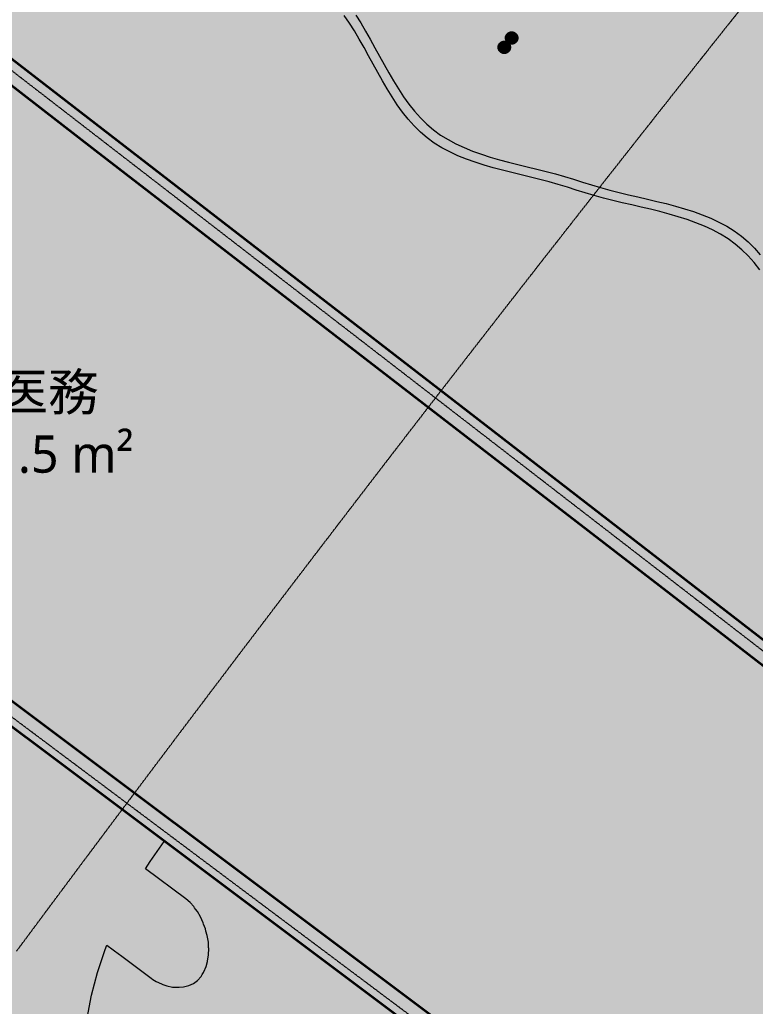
# Model space of a CAD drawing. Header units: millimetres. Extents: x -100577 to 287200, y -212120 to 238461.
# Drawn here: x 51647 to 55828, y 20379 to 25988 of the extents above; entities that cross this region are included whole.
import ezdxf

# ---------------------------------------------------------------- set-up
doc = ezdxf.new("R2010")
doc.units = ezdxf.units.MM
doc.linetypes.add('DASHDOT', pattern=[3.556, 2.54, -0.508, 0, -0.508])
for name, color, linetype, lineweight in [('01_切断（構造・壁）', 7, 'Continuous', 35), ('02_切断（家具）', 8, 'Continuous', 18), ('06_部屋の色', 8, 'Continuous', 0), ('11_見えがかり（家具）', 8, 'Continuous', 9), ('40_通り芯', 1, 'DASHDOT', 9), ('60_部屋名・面積', 7, 'Continuous', 13), ('70_断面の位置', 6, 'DASHDOT', 9)]:
    doc.layers.add(name, color=color, linetype=linetype, lineweight=lineweight)
doc.styles.add('JP', font='NotoSansCJKjp-Regular.otf')

msp = doc.modelspace()

# ---------------------------------------------------------------- hatches: boundary and pattern name
at = {"layer": '02_切断（家具）'}
for points in [[(54472.3, 25865), (54471.4, 25863.8), (54470.6, 25862.6), (54469.5, 25861.4), (54468.6, 25860.3), (54467.4, 25859.2), (54466.4, 25858.1), (54465.1, 25857.2), (54464, 25856.2), (54462.7, 25855.3), (54461.4, 25854.5), (54460.1, 25853.7), (54458.8, 25853), (54457.3, 25852.4), (54456, 25851.8), (54454.5, 25851.3), (54453.1, 25850.8), (54451.6, 25850.4), (54450.1, 25850.1), (54448.6, 25849.8), (54447.1, 25849.6), (54445.6, 25849.5), (54444.1, 25849.4), (54442.5, 25849.4), (54441, 25849.4), (54439.5, 25849.6), (54438, 25849.7), (54436.4, 25850), (54435, 25850.3), (54433.5, 25850.7), (54432.1, 25851.2), (54430.6, 25851.7), (54429.2, 25852.3), (54427.8, 25852.9), (54426.5, 25853.6), (54425.1, 25854.4), (54423.8, 25855.2), (54422.6, 25856.1), (54421.4, 25857), (54420.2, 25858), (54419.1, 25859), (54418, 25860.1), (54416.9, 25861.2), (54416, 25862.4), (54415, 25863.5), (54414.1, 25864.8), (54413.3, 25866.1), (54412.6, 25867.4), (54411.8, 25868.7), (54411.2, 25870.2), (54410.6, 25871.5), (54410.1, 25873), (54409.6, 25874.4), (54409.2, 25875.9), (54408.9, 25877.4), (54408.6, 25878.9), (54408.4, 25880.4), (54408.3, 25882), (54408.2, 25883.4), (54408.2, 25885), (54408.2, 25886.5), (54408.4, 25888), (54408.5, 25889.5), (54408.8, 25891.1), (54409.1, 25892.5), (54409.6, 25894), (54410, 25895.5), (54410.5, 25896.9), (54411.1, 25898.3), (54411.8, 25899.7), (54412.4, 25901.1), (54413.2, 25902.4), (54414, 25903.7), (54414.9, 25904.9), (54415.8, 25906.1), (54416.8, 25907.3), (54417.8, 25908.4), (54418.9, 25909.5), (54420, 25910.6), (54421.2, 25911.6), (54422.3, 25912.5), (54423.6, 25913.4), (54424.9, 25914.2), (54426.2, 25915), (54427.5, 25915.7), (54429, 25916.3), (54430.3, 25916.9), (54431.8, 25917.4), (54433.2, 25917.9), (54434.7, 25918.3), (54436.2, 25918.6), (54437.7, 25918.9), (54439.2, 25919.1), (54440.8, 25919.2), (54442.2, 25919.3), (54443.8, 25919.3), (54445.3, 25919.3), (54446.9, 25919.1), (54448.3, 25919), (54449.9, 25918.7), (54451.3, 25918.4), (54452.8, 25917.9), (54454.3, 25917.5), (54455.7, 25917), (54457.1, 25916.4), (54458.5, 25915.8), (54459.9, 25915.1), (54461.2, 25914.3), (54462.5, 25913.5), (54463.7, 25912.6), (54465, 25911.7), (54466.1, 25910.7), (54467.3, 25909.7), (54468.3, 25908.6), (54469.4, 25907.5), (54470.4, 25906.3), (54471.3, 25905.2), (54472.2, 25903.9), (54473, 25902.6), (54473.8, 25901.3), (54474.5, 25900), (54475.1, 25898.5), (54475.7, 25897.2), (54476.2, 25895.7), (54476.7, 25894.3), (54477.1, 25892.8), (54477.5, 25891.3), (54477.7, 25889.8), (54477.9, 25888.3), (54478, 25886.7), (54478.1, 25885.3), (54478.1, 25883.7), (54478.1, 25882.2), (54477.9, 25880.7), (54477.8, 25879.2), (54477.5, 25877.6), (54477.2, 25876.2), (54476.8, 25874.7), (54476.4, 25873.2), (54475.8, 25871.8), (54475.3, 25870.4), (54474.6, 25869), (54473.9, 25867.6), (54473.1, 25866.3)], [(54430.5, 25811.9), (54429.6, 25810.7), (54428.7, 25809.5), (54427.7, 25808.3), (54426.7, 25807.2), (54425.6, 25806.1), (54424.5, 25805), (54423.3, 25804.1), (54422.1, 25803.1), (54420.8, 25802.2), (54419.6, 25801.4), (54418.2, 25800.7), (54416.9, 25799.9), (54415.5, 25799.3), (54414.1, 25798.7), (54412.7, 25798.2), (54411.3, 25797.7), (54409.7, 25797.3), (54408.3, 25797), (54406.7, 25796.7), (54405.3, 25796.5), (54403.7, 25796.4), (54402.2, 25796.3), (54400.7, 25796.3), (54399.2, 25796.3), (54397.6, 25796.5), (54396.1, 25796.6), (54394.6, 25796.9), (54393.1, 25797.2), (54391.6, 25797.7), (54390.2, 25798.1), (54388.7, 25798.6), (54387.4, 25799.2), (54385.9, 25799.8), (54384.6, 25800.5), (54383.3, 25801.3), (54382, 25802.1), (54380.7, 25803), (54379.5, 25803.9), (54378.3, 25804.9), (54377.2, 25805.9), (54376.1, 25807), (54375.1, 25808.1), (54374.1, 25809.3), (54373.2, 25810.4), (54372.3, 25811.7), (54371.5, 25813), (54370.7, 25814.3), (54370, 25815.6), (54369.4, 25817.1), (54368.7, 25818.4), (54368.2, 25819.9), (54367.8, 25821.3), (54367.4, 25822.8), (54367, 25824.3), (54366.8, 25825.8), (54366.5, 25827.3), (54366.4, 25828.9), (54366.3, 25830.3), (54366.4, 25831.9), (54366.4, 25833.4), (54366.5, 25835), (54366.7, 25836.4), (54367, 25838), (54367.3, 25839.4), (54367.7, 25840.9), (54368.1, 25842.4), (54368.7, 25843.8), (54369.2, 25845.2), (54369.9, 25846.6), (54370.6, 25848), (54371.4, 25849.3), (54372.1, 25850.6), (54373.1, 25851.8), (54373.9, 25853), (54375, 25854.2), (54375.9, 25855.4), (54377.1, 25856.4), (54378.1, 25857.5), (54379.3, 25858.5), (54380.5, 25859.4), (54381.8, 25860.3), (54383, 25861.1), (54384.4, 25861.9), (54385.7, 25862.6), (54387.1, 25863.2), (54388.5, 25863.8), (54390, 25864.3), (54391.4, 25864.8), (54392.9, 25865.2), (54394.3, 25865.6), (54395.9, 25865.8), (54397.4, 25866), (54398.9, 25866.1), (54400.4, 25866.2), (54402, 25866.2), (54403.5, 25866.2), (54405, 25866), (54406.5, 25865.9), (54408, 25865.6), (54409.5, 25865.3), (54411, 25864.9), (54412.4, 25864.5), (54413.9, 25863.9), (54415.3, 25863.4), (54416.7, 25862.7), (54418, 25862), (54419.4, 25861.2), (54420.6, 25860.4), (54421.9, 25859.5), (54423.1, 25858.7), (54424.3, 25857.6), (54425.4, 25856.6), (54426.5, 25855.5), (54427.5, 25854.5), (54428.5, 25853.2), (54429.5, 25852.1), (54430.3, 25850.8), (54431.2, 25849.5), (54431.9, 25848.2), (54432.6, 25846.9), (54433.3, 25845.4), (54433.9, 25844.1), (54434.4, 25842.6), (54434.9, 25841.2), (54435.3, 25839.7), (54435.6, 25838.2), (54435.9, 25836.7), (54436.1, 25835.2), (54436.2, 25833.7), (54436.3, 25832.2), (54436.3, 25830.6), (54436.2, 25829.1), (54436.1, 25827.6), (54435.9, 25826.1), (54435.6, 25824.5), (54435.3, 25823.1), (54434.9, 25821.6), (54434.5, 25820.2), (54433.9, 25818.7), (54433.4, 25817.3), (54432.7, 25815.9), (54432.1, 25814.6), (54431.3, 25813.2)]]:
    msp.add_hatch(color=8, dxfattribs=at).paths.add_polyline_path(points)
at = {"layer": '06_部屋の色', "true_color": 0xe9dfcf}
for points in [[(50973.3, 27824.3), (50951.2, 27877), (50930.3, 27931.4), (50910.5, 27987.2), (50891.6, 28044.1), (50873.2, 28101.7), (50855.3, 28159.8), (50837.4, 28218.1), (50819.5, 28276.2), (50801.3, 28334), (50782.4, 28391), (50762.8, 28447), (50742.2, 28501.6), (50720.2, 28554.7), (50698.7, 28608.2), (50678.9, 28664.1), (50660.7, 28721.8), (50643.5, 28780.8), (50626.9, 28840.7), (50610.5, 28900.8), (50593.9, 28960.7), (50576.7, 29019.7), (50558.4, 29077.5), (50538.7, 29133.4), (50517.2, 29186.9), (50493.3, 29237.5), (50466.8, 29284.7), (50437.2, 29327.9), (50404, 29366.7), (50366.9, 29400.4), (50327.6, 29431.3), (50288.4, 29462.3), (50285.4, 29464.7), (50388.8, 29595.7), (50680.9, 29963.9), (50778.1, 30085.9), (50973.8, 30331.4), (51267.6, 30698.3), (51562.2, 31064.4), (51857.6, 31429.9), (52153.9, 31794.7), (52451.1, 32158.8), (52650.1, 32401.6), (52749, 32522.2), (53047.9, 32884.9), (53347.5, 33247), (53648, 33608.3), (53949.3, 33968.9), (54251.5, 34328.9), (54554.5, 34688.1), (62496.7, 27973.9), (62209.2, 27633.1), (61922.5, 27291.5), (61636.6, 26949.3), (61351.5, 26606.4), (61067.2, 26262.9), (60783.6, 25918.7), (60692.9, 25808.2), (60689.8, 25804.3), (60500.9, 25573.9), (60218.9, 25228.4), (59937.8, 24882.3), (59657.4, 24535.5), (59377.9, 24188.1), (59099.1, 23840), (58913.4, 23607), (58821.2, 23491.3), (58544.1, 23141.9), (58267.7, 22791.9), (58028.5, 22487.4), (57995.8, 22518.9), (57959.2, 22553.3), (57922.2, 22587.2), (57884.6, 22620.3), (57808.8, 22685.5), (57770.8, 22718.1), (57732.8, 22750.7), (57694.7, 22783.2), (57656.5, 22815.5), (57618.2, 22847.7), (57579.8, 22879.7), (57541.2, 22911.5), (57502.5, 22943.1), (57463.5, 22974.4), (57424.3, 23005.5), (57383.9, 23035), (57341.6, 23062.1), (57297.6, 23087), (57252.2, 23110.1), (57205.5, 23131.7), (57157.9, 23152), (57109.6, 23171.4), (57060.8, 23190.2), (57011.8, 23208.7), (56962.7, 23227.2), (56913.9, 23245.9), (56865.5, 23265.3), (56817.9, 23285.6), (56771.2, 23307.1), (56725.8, 23330.2), (56681.7, 23355.1), (56639.4, 23382.1), (56599, 23411.6), (56561.3, 23444.5), (56526.7, 23481.4), (56494.8, 23521.7), (56465.1, 23565), (56437.5, 23610.7), (56411.4, 23658.5), (56386.4, 23707.7), (56362.3, 23757.9), (56314.9, 23859.4), (56290.8, 23909.8), (56266, 23959.2), (56240.1, 24007.1), (56212.6, 24053.1), (56184.8, 24098.7), (56157.9, 24145.4), (56131.7, 24193), (56105.9, 24241.1), (56080.3, 24289.5), (56054.7, 24337.9), (56028.9, 24386), (56002.6, 24433.5), (55975.7, 24480.1), (55947.8, 24525.6), (55918.8, 24569.7), (55888.4, 24612), (55856.5, 24652.2), (55822.7, 24690.2), (55786.9, 24725.6), (55748.9, 24758.1), (55708.4, 24787.5), (55665.7, 24814.1), (55621, 24838.1), (55574.5, 24859.8), (55526.3, 24879.4), (55476.7, 24897.2), (55426, 24913.5), (55374.2, 24928.5), (55321.6, 24942.5), (55268.4, 24955.7), (55214.8, 24968.4), (55161.1, 24980.9), (55107.3, 24993.3), (55053.8, 25006.1), (55000.7, 25019.4), (54948.2, 25033.5), (54896.6, 25048.7), (54846, 25065.2), (54795.4, 25081.8), (54743.9, 25097.1), (54691.6, 25111.4), (54638.7, 25125.1), (54585.5, 25138.3), (54532.2, 25151.3), (54478.9, 25164.4), (54426, 25178), (54373.6, 25192.2), (54321.9, 25207.3), (54271.2, 25223.6), (54221.6, 25241.4), (54173.4, 25260.9), (54126.7, 25282.5), (54081.9, 25306.4), (54039.1, 25332.8), (53998.5, 25362.1), (53960.4, 25394.5), (53924.6, 25429.9), (53890.9, 25467.9), (53859, 25508.3), (53828.7, 25550.7), (53799.8, 25594.8), (53771.9, 25640.3), (53744.9, 25686.8), (53718.4, 25734), (53692.2, 25781.7), (53666.2, 25829.5), (53639.9, 25877.1), (53613.3, 25924.1), (53585.9, 25970.2), (53557.6, 26015.1), (53528.1, 26058.6), (53497.2, 26100.2), (53464.6, 26139.6), (53430.1, 26176.6), (53394.4, 26212.2), (53358.7, 26247.6), (53322.9, 26283), (53287.1, 26318.3), (53251, 26353.4), (53214.9, 26388.3), (53178.6, 26423.1), (53142.1, 26457.6), (53105.5, 26491.9), (53068.6, 26525.9), (53031.5, 26559.6), (52994.2, 26593.1), (52956.6, 26626.2), (52918.8, 26658.9), (52880.6, 26691.3), (52842.2, 26723.3), (52803.4, 26754.8), (52764.2, 26785.9), (52723, 26814.4), (52678.3, 26838.4), (52630.5, 26858.5), (52580.2, 26875.3), (52527.7, 26889.4), (52473.6, 26901.4), (52418.2, 26911.9), (52362.1, 26921.4), (52305.7, 26930.5), (52249.5, 26939.9), (52194, 26950), (52139.5, 26961.6), (52086.6, 26975.2), (52035.7, 26991.3), (51987.3, 27010.6), (51941.8, 27033.7), (51898.1, 27058.9), (51854.4, 27084.3), (51810.9, 27109.8), (51767.5, 27135.5), (51724.3, 27161.4), (51681.2, 27187.5), (51638.4, 27213.9), (51595.7, 27240.5), (51553.3, 27267.5), (51511.1, 27294.7), (51469.2, 27322.3), (51427.6, 27350.2), (51386.3, 27378.6), (51345.2, 27407.3), (51304.6, 27436.4), (51264.2, 27466), (51224.3, 27496.1), (51184.7, 27526.6), (51146.9, 27559.4), (51111.9, 27595.9), (51079.8, 27635.9), (51050, 27679), (51022.5, 27725), (50997, 27773.5)], [(48444.4, 30026.3), (49371.1, 31207.6), (60059.6, 22695.2), (59194.6, 21592.6), (59222.1, 21571), (59193.3, 21534.2), (59114.6, 21595.9), (59075.3, 21626.8), (59035.9, 21657.6), (58996.6, 21688.5), (58957.2, 21719.3), (58917.9, 21750.2), (58878.5, 21781.1), (58839.2, 21811.9), (58760.5, 21873.6), (58721.2, 21904.5), (58681.8, 21935.3), (58642.5, 21966.2), (58603.1, 21997), (58563.8, 22027.9), (58524.4, 22058.7), (58485.1, 22089.6), (58445.7, 22120.4), (58406.4, 22151.3), (58367.1, 22182.1), (58327.7, 22213), (58288.8, 22244.4), (58250.8, 22276.9), (58213.4, 22310.3), (58176.6, 22344.4), (58140.2, 22379), (58104.1, 22413.9), (58068.1, 22449), (58032, 22484.1), (57995.8, 22518.9), (57959.2, 22553.3), (57922.2, 22587.2), (57884.6, 22620.3), (57808.8, 22685.5), (57770.8, 22718.1), (57732.8, 22750.7), (57694.7, 22783.2), (57656.5, 22815.5), (57618.2, 22847.7), (57579.8, 22879.7), (57541.2, 22911.5), (57502.5, 22943.1), (57463.5, 22974.4), (57424.3, 23005.5), (57383.9, 23035), (57341.6, 23062.1), (57297.6, 23087), (57252.2, 23110.1), (57205.5, 23131.7), (57157.9, 23152), (57109.6, 23171.4), (57060.8, 23190.2), (57011.8, 23208.7), (56962.7, 23227.2), (56913.9, 23245.9), (56865.5, 23265.3), (56817.9, 23285.6), (56771.2, 23307.1), (56725.8, 23330.2), (56681.7, 23355.1), (56639.4, 23382.1), (56599, 23411.6), (56561.3, 23444.5), (56526.7, 23481.4), (56494.8, 23521.7), (56465.1, 23565), (56437.5, 23610.7), (56411.4, 23658.5), (56386.4, 23707.7), (56362.3, 23757.9), (56314.9, 23859.4), (56290.8, 23909.8), (56266, 23959.2), (56240.1, 24007.1), (56212.6, 24053.1), (56184.8, 24098.7), (56157.9, 24145.4), (56131.7, 24193), (56105.9, 24241.1), (56080.3, 24289.5), (56054.7, 24337.9), (56028.9, 24386), (56002.6, 24433.5), (55975.7, 24480.1), (55947.8, 24525.6), (55918.8, 24569.7), (55888.4, 24612), (55856.5, 24652.2), (55822.7, 24690.2), (55786.9, 24725.6), (55748.9, 24758.1), (55708.4, 24787.5), (55665.7, 24814.1), (55621, 24838.1), (55574.5, 24859.8), (55526.3, 24879.4), (55476.7, 24897.2), (55426, 24913.5), (55374.2, 24928.5), (55321.6, 24942.5), (55268.4, 24955.7), (55214.8, 24968.4), (55161.1, 24980.9), (55107.3, 24993.3), (55053.8, 25006.1), (55000.7, 25019.4), (54948.2, 25033.5), (54896.6, 25048.7), (54846, 25065.2), (54795.4, 25081.8), (54743.9, 25097.1), (54691.6, 25111.4), (54638.7, 25125.1), (54585.5, 25138.3), (54532.2, 25151.3), (54478.9, 25164.4), (54426, 25178), (54373.6, 25192.2), (54321.9, 25207.3), (54271.2, 25223.6), (54221.6, 25241.4), (54173.4, 25260.9), (54126.7, 25282.5), (54081.9, 25306.4), (54039.1, 25332.8), (53998.5, 25362.1), (53960.4, 25394.5), (53924.6, 25429.9), (53890.9, 25467.9), (53859, 25508.3), (53828.7, 25550.7), (53799.8, 25594.8), (53771.9, 25640.3), (53744.9, 25686.8), (53718.4, 25734), (53692.2, 25781.7), (53666.2, 25829.5), (53639.9, 25877.1), (53613.3, 25924.1), (53585.9, 25970.2), (53557.6, 26015.1), (53528.1, 26058.6), (53497.2, 26100.2), (53464.6, 26139.6), (53430.1, 26176.6), (53394.4, 26212.2), (53358.7, 26247.6), (53322.9, 26283), (53287.1, 26318.3), (53251, 26353.4), (53214.9, 26388.3), (53178.6, 26423.1), (53142.1, 26457.6), (53105.5, 26491.9), (53068.6, 26525.9), (53031.5, 26559.6), (52994.2, 26593.1), (52956.6, 26626.2), (52918.8, 26658.9), (52880.6, 26691.3), (52842.2, 26723.3), (52803.4, 26754.8), (52764.2, 26785.9), (52723, 26814.4), (52678.3, 26838.4), (52630.5, 26858.5), (52580.2, 26875.3), (52527.7, 26889.4), (52473.6, 26901.4), (52418.2, 26911.9), (52362.1, 26921.4), (52305.7, 26930.5), (52249.5, 26939.9), (52194, 26950), (52139.5, 26961.6), (52086.6, 26975.2), (52035.7, 26991.3), (51987.3, 27010.6), (51941.8, 27033.7), (51898.1, 27058.9), (51854.4, 27084.3), (51810.9, 27109.8), (51767.5, 27135.5), (51724.3, 27161.4), (51681.2, 27187.5), (51638.4, 27213.9), (51595.7, 27240.5), (51553.3, 27267.5), (51511.1, 27294.7), (51469.2, 27322.3), (51427.6, 27350.2), (51386.3, 27378.6), (51345.2, 27407.3), (51304.6, 27436.4), (51264.2, 27466), (51224.3, 27496.1), (51184.7, 27526.6), (51146.9, 27559.4), (51111.9, 27595.9), (51079.8, 27635.9), (51050, 27679), (51022.5, 27725), (50997, 27773.5), (50973.3, 27824.3), (50951.2, 27877), (50930.3, 27931.4), (50910.5, 27987.2), (50891.6, 28044.1), (50873.2, 28101.7), (50855.3, 28159.8), (50837.4, 28218.1), (50819.5, 28276.2), (50801.3, 28334), (50782.4, 28391), (50762.8, 28447), (50742.2, 28501.6), (50720.2, 28554.7), (50698.7, 28608.2), (50678.9, 28664.1), (50660.7, 28721.8), (50643.5, 28780.8), (50626.9, 28840.7), (50610.5, 28900.8), (50593.9, 28960.7), (50576.7, 29019.7), (50558.4, 29077.5), (50538.7, 29133.4), (50517.2, 29186.9), (50493.3, 29237.5), (50466.8, 29284.7), (50437.2, 29327.9), (50404, 29366.7), (50366.9, 29400.4), (49935.3, 29741.3), (49856.9, 29803.3), (49817.6, 29834.3), (49775.2, 29861.2), (49727, 29880.8), (49674.1, 29894.3), (49617.4, 29903), (49557.8, 29908.1), (49496.4, 29910.8), (49434, 29912.4), (49371.8, 29914), (49310.6, 29917.1), (49247.1, 29917.1), (49178.4, 29910.5), (49106.4, 29899.7), (49032.9, 29887.1), (48960, 29875.1), (48889.3, 29866.1), (48822.9, 29862.5), (48762.7, 29866.6), (48710.4, 29881), (48663.1, 29901.7), (48616.4, 29923.2), (48570.8, 29946.1), (48526.6, 29970.7), (48484, 29997.5)], [(57480.7, 19374.8), (57508.6, 19353.6), (56659.9, 18238.6), (56659.9, 18238.6), (56631.9, 18259.6), (45698.9, 26455.5), (47517.6, 28845), (47631.5, 28756.9), (58329.6, 20489.9)], [(55827.7, 17111.3), (54995.4, 15984), (54967.1, 16004.6), (43915.3, 24039.7), (45698.9, 26455.5), (56631.9, 18259.6), (55799.5, 17132.1)]]:
    msp.add_hatch(color=8, dxfattribs=at).paths.add_polyline_path(points)
at = {"layer": '06_部屋の色', "true_color": 0xd8ccb8}
msp.add_hatch(color=8, dxfattribs=at).paths.add_polyline_path([(48484, 29997.5), (48526.6, 29970.7), (48570.8, 29946.1), (48616.4, 29923.2), (48663.1, 29901.7), (48710.4, 29881), (48762.7, 29866.6), (48822.9, 29862.5), (48889.3, 29866.1), (48960, 29875.1), (49032.9, 29887.1), (49106.4, 29899.7), (49178.4, 29910.5), (49247.1, 29917.1), (49310.6, 29917.1), (49371.8, 29914), (49434, 29912.4), (49496.4, 29910.8), (49557.8, 29908.1), (49617.4, 29903), (49674.1, 29894.3), (49727, 29880.8), (49775.2, 29861.2), (49817.6, 29834.3), (49856.9, 29803.3), (49896.1, 29772.3), (49935.3, 29741.3), (49974.6, 29710.3), (50013.8, 29679.3), (50053, 29648.3), (50092.2, 29617.3), (50131.5, 29586.3), (50170.7, 29555.3), (50209.9, 29524.3), (50249.2, 29493.3), (50327.6, 29431.3), (50366.9, 29400.4), (50404, 29366.7), (50437.2, 29327.9), (50466.8, 29284.7), (50493.3, 29237.5), (50517.2, 29186.9), (50538.7, 29133.4), (50558.4, 29077.5), (50576.7, 29019.7), (50593.9, 28960.7), (50610.5, 28900.8), (50626.9, 28840.7), (50643.5, 28780.8), (50660.7, 28721.8), (50678.9, 28664.1), (50698.7, 28608.2), (50720.2, 28554.7), (50742.2, 28501.6), (50762.8, 28447), (50782.4, 28391), (50801.3, 28334), (50819.5, 28276.2), (50837.4, 28218.1), (50855.3, 28159.8), (50873.2, 28101.7), (50891.6, 28044.1), (50910.5, 27987.2), (50930.3, 27931.4), (50951.2, 27877), (50973.3, 27824.3), (50997, 27773.5), (51022.5, 27725), (51050, 27679), (51079.8, 27635.9), (51111.9, 27595.9), (51146.9, 27559.4), (51184.7, 27526.6), (51224.3, 27496.1), (51264.2, 27466), (51304.6, 27436.4), (51345.2, 27407.3), (51386.3, 27378.6), (51427.6, 27350.2), (51469.2, 27322.3), (51511.1, 27294.7), (51553.3, 27267.5), (51595.7, 27240.5), (51638.4, 27213.9), (51681.2, 27187.5), (51724.3, 27161.4), (51767.5, 27135.5), (51810.9, 27109.8), (51854.4, 27084.3), (51898.1, 27058.9), (51941.8, 27033.7), (51987.3, 27010.6), (52035.7, 26991.3), (52086.6, 26975.2), (52139.5, 26961.6), (52194, 26950), (52249.5, 26939.9), (52305.7, 26930.5), (52362.1, 26921.4), (52418.2, 26911.9), (52473.6, 26901.4), (52527.7, 26889.4), (52580.2, 26875.3), (52630.5, 26858.5), (52678.3, 26838.4), (52723, 26814.4), (52764.2, 26785.9), (52803.4, 26754.8), (52842.2, 26723.3), (52880.6, 26691.3), (52918.8, 26658.9), (52956.6, 26626.2), (52994.2, 26593.1), (53031.5, 26559.6), (53068.6, 26525.9), (53105.5, 26491.9), (53142.1, 26457.6), (53178.6, 26423.1), (53214.9, 26388.3), (53251, 26353.4), (53287.1, 26318.3), (53322.9, 26283), (53358.7, 26247.6), (53394.4, 26212.2), (53430.1, 26176.6), (53464.6, 26139.6), (53497.2, 26100.2), (53528.1, 26058.6), (53557.6, 26015.1), (53585.9, 25970.2), (53613.3, 25924.1), (53639.9, 25877.1), (53666.2, 25829.5), (53692.2, 25781.7), (53718.4, 25734), (53744.9, 25686.8), (53771.9, 25640.3), (53799.8, 25594.8), (53828.7, 25550.7), (53859, 25508.3), (53890.9, 25467.9), (53924.6, 25429.9), (53960.4, 25394.5), (53998.5, 25362.1), (54039.1, 25332.8), (54081.9, 25306.4), (54126.7, 25282.5), (54173.4, 25260.9), (54221.6, 25241.4), (54271.2, 25223.6), (54321.9, 25207.3), (54373.6, 25192.2), (54426, 25178), (54478.9, 25164.4), (54532.2, 25151.3), (54585.5, 25138.3), (54638.7, 25125.1), (54691.6, 25111.4), (54743.9, 25097.1), (54795.4, 25081.8), (54846, 25065.2), (54896.6, 25048.7), (54948.2, 25033.5), (55000.7, 25019.4), (55053.8, 25006.1), (55107.3, 24993.3), (55161.1, 24980.9), (55214.8, 24968.4), (55268.4, 24955.7), (55321.6, 24942.5), (55374.2, 24928.5), (55426, 24913.5), (55476.7, 24897.2), (55526.3, 24879.4), (55574.5, 24859.8), (55621, 24838.1), (55665.7, 24814.1), (55708.4, 24787.5), (55748.9, 24758.1), (55786.9, 24725.6), (55822.7, 24690.2), (55856.5, 24652.2), (55888.4, 24612), (55918.8, 24569.7), (55947.8, 24525.6), (55975.7, 24480.1), (56002.6, 24433.5), (56028.9, 24386), (56054.7, 24337.9), (56105.9, 24241.1), (56131.7, 24193), (56157.9, 24145.4), (56184.8, 24098.7), (56212.6, 24053.1), (56240.1, 24007.1), (56266, 23959.2), (56290.8, 23909.8), (56314.9, 23859.4), (56338.6, 23808.7), (56362.3, 23757.9), (56386.4, 23707.7), (56411.4, 23658.5), (56437.5, 23610.7), (56465.1, 23565), (56494.8, 23521.7), (56526.7, 23481.4), (56561.3, 23444.5), (56599, 23411.6), (56639.4, 23382.1), (56681.7, 23355.1), (56725.8, 23330.2), (56771.2, 23307.1), (56817.9, 23285.6), (56865.5, 23265.3), (56913.9, 23245.9), (56962.7, 23227.2), (57011.8, 23208.7), (57060.8, 23190.2), (57109.6, 23171.4), (57157.9, 23152), (57205.5, 23131.7), (57252.2, 23110.1), (57297.6, 23087), (57341.6, 23062.1), (57383.9, 23035), (57424.3, 23005.5), (57463.5, 22974.4), (57502.5, 22943.1), (57541.2, 22911.5), (57579.8, 22879.7), (57618.2, 22847.7), (57656.5, 22815.5), (57694.7, 22783.2), (57732.8, 22750.7), (57770.8, 22718.1), (57808.8, 22685.5), (57846.7, 22652.9), (57884.6, 22620.3), (57922.2, 22587.2), (57959.2, 22553.3), (57995.8, 22518.9), (58032, 22484.1), (58068.1, 22449), (58104.1, 22413.9), (58140.2, 22379), (58176.6, 22344.4), (58213.4, 22310.3), (58250.8, 22276.9), (58288.8, 22244.4), (58327.7, 22213), (58367.1, 22182.1), (58406.4, 22151.3), (58445.7, 22120.4), (58485.1, 22089.6), (58524.4, 22058.7), (58563.8, 22027.9), (58603.1, 21997), (58642.5, 21966.2), (58681.8, 21935.3), (58721.2, 21904.5), (58760.5, 21873.6), (58839.2, 21811.9), (58878.5, 21781.1), (58917.9, 21750.2), (58957.2, 21719.3), (58996.6, 21688.5), (59035.9, 21657.6), (59075.3, 21626.8), (59114.6, 21595.9), (59193.3, 21534.2), (58357.3, 20468.5), (47516.8, 28845.6), (48443.6, 30026.9)])
at = {"layer": '06_部屋の色', "true_color": 0xd9d3ec}
msp.add_hatch(color=8, dxfattribs=at).paths.add_polyline_path([(55884.3, 19702.5), (55459.7, 19138.3), (49458.7, 23637), (49899.8, 24223.1), (50343, 24807.6), (50788.3, 25390.5), (51235.8, 25971.7), (57170.3, 21385.7), (56739.6, 20826.2), (56310.9, 20265.1)])
at = {"layer": '06_部屋の色', "true_color": 0xc5de9a}
msp.add_hatch(color=8, dxfattribs=at).paths.add_polyline_path([(44700.4, 22054.2), (44968, 22425.8), (45236.5, 22796.8), (45370.5, 22981.2), (45505.8, 23167.2), (45775.9, 23537), (46046.9, 23906.2), (46318.7, 24274.8), (46591.3, 24642.8), (46864.8, 25010.1), (47139, 25376.9), (52144.6, 21624.5), (55460.4, 19138.8), (55200.2, 18790.8), (54940.7, 18442.2), (54682, 18093), (54424.1, 17743.3), (54167, 17393), (53910.7, 17042.1), (53785.3, 16869.6), (53782.4, 16865.6), (53782.4, 16865.6), (53655.2, 16690.6), (53400.4, 16338.6), (53146.5, 15986), (52893.3, 15632.8), (52641, 15279), (52389.4, 14924.7), (52138.7, 14569.8), (52138.6, 14569.8), (46534.4, 18520.2), (43638.2, 20561.7), (43638.2, 20561.7), (43902.5, 20935.7), (44167.6, 21309.1), (44433.6, 21682)])

# ---------------------------------------------------------------- linework, layer by layer
at = {"layer": '01_切断（構造・壁）'}
for points in [[(51225.5, 26056.7), (54153.8, 23792.6), (57020.8, 21576.1), (57020.8, 21576.1), (57020.8, 21576.1), (56994.1, 21541.6), (56977.2, 21519.7), (56948.4, 21482.5)], [(56948.4, 21482.5), (55349.3, 22717.6), (54117.4, 23669.1), (54117.4, 23669.1), (52076.7, 25245.2), (51246.1, 25886.8)], [(51595.2, 22122.1), (53457.5, 20725.1), (55311.2, 19334.5), (55311.2, 19334.5), (55311.2, 19334.5), (55273.8, 19284.6), (55266.9, 19275.5), (55258.1, 19263.7), (55240.9, 19240.8), (55240.9, 19240.8), (55240.9, 19240.8), (53799.1, 20321.1), (52213.8, 21508.9), (49034.6, 23891)]]:
    msp.add_lwpolyline(points, dxfattribs=at)
at = {"layer": '02_切断（家具）'}
for points in [[(54472.3, 25865), (54471.4, 25863.8), (54470.6, 25862.6), (54469.5, 25861.4), (54468.6, 25860.3), (54467.4, 25859.2), (54466.4, 25858.1), (54465.1, 25857.2), (54464, 25856.2), (54462.7, 25855.3), (54461.4, 25854.5), (54460.1, 25853.7), (54458.8, 25853), (54457.3, 25852.4), (54456, 25851.8), (54454.5, 25851.3), (54453.1, 25850.8), (54451.6, 25850.4), (54450.1, 25850.1), (54448.6, 25849.8), (54447.1, 25849.6), (54445.6, 25849.5), (54444.1, 25849.4), (54442.5, 25849.4), (54441, 25849.4), (54439.5, 25849.6), (54438, 25849.7), (54436.4, 25850), (54435, 25850.3), (54433.5, 25850.7), (54432.1, 25851.2), (54430.6, 25851.7), (54429.2, 25852.3), (54427.8, 25852.9), (54426.5, 25853.6), (54425.1, 25854.4), (54423.8, 25855.2), (54422.6, 25856.1), (54421.4, 25857), (54420.2, 25858), (54419.1, 25859), (54418, 25860.1), (54416.9, 25861.2), (54416, 25862.4), (54415, 25863.5), (54414.1, 25864.8), (54413.3, 25866.1), (54412.6, 25867.4), (54411.8, 25868.7), (54411.2, 25870.2), (54410.6, 25871.5), (54410.1, 25873), (54409.6, 25874.4), (54409.2, 25875.9), (54408.9, 25877.4), (54408.6, 25878.9), (54408.4, 25880.4), (54408.3, 25882), (54408.2, 25883.4), (54408.2, 25885), (54408.2, 25886.5), (54408.4, 25888), (54408.5, 25889.5), (54408.8, 25891.1), (54409.1, 25892.5), (54409.6, 25894), (54410, 25895.5), (54410.5, 25896.9), (54411.1, 25898.3), (54411.8, 25899.7), (54412.4, 25901.1), (54413.2, 25902.4), (54414, 25903.7), (54414.9, 25904.9), (54415.8, 25906.1), (54416.8, 25907.3), (54417.8, 25908.4), (54418.9, 25909.5), (54420, 25910.6), (54421.2, 25911.6), (54422.3, 25912.5), (54423.6, 25913.4), (54424.9, 25914.2), (54426.2, 25915), (54427.5, 25915.7), (54429, 25916.3), (54430.3, 25916.9), (54431.8, 25917.4), (54433.2, 25917.9), (54434.7, 25918.3), (54436.2, 25918.6), (54437.7, 25918.9), (54439.2, 25919.1), (54440.8, 25919.2), (54442.2, 25919.3), (54443.8, 25919.3), (54445.3, 25919.3), (54446.9, 25919.1), (54448.3, 25919), (54449.9, 25918.7), (54451.3, 25918.4), (54452.8, 25917.9), (54454.3, 25917.5), (54455.7, 25917), (54457.1, 25916.4), (54458.5, 25915.8), (54459.9, 25915.1), (54461.2, 25914.3), (54462.5, 25913.5), (54463.7, 25912.6), (54465, 25911.7), (54466.1, 25910.7), (54467.3, 25909.7), (54468.3, 25908.6), (54469.4, 25907.5), (54470.4, 25906.3), (54471.3, 25905.2), (54472.2, 25903.9), (54473, 25902.6), (54473.8, 25901.3), (54474.5, 25900), (54475.1, 25898.5), (54475.7, 25897.2), (54476.2, 25895.7), (54476.7, 25894.3), (54477.1, 25892.8), (54477.5, 25891.3), (54477.7, 25889.8), (54477.9, 25888.3), (54478, 25886.7), (54478.1, 25885.3), (54478.1, 25883.7), (54478.1, 25882.2), (54477.9, 25880.7), (54477.8, 25879.2), (54477.5, 25877.6), (54477.2, 25876.2), (54476.8, 25874.7), (54476.4, 25873.2), (54475.8, 25871.8), (54475.3, 25870.4), (54474.6, 25869), (54473.9, 25867.6), (54473.1, 25866.3), (54472.3, 25865)], [(54430.5, 25811.9), (54429.6, 25810.7), (54428.7, 25809.5), (54427.7, 25808.3), (54426.7, 25807.2), (54425.6, 25806.1), (54424.5, 25805), (54423.3, 25804.1), (54422.1, 25803.1), (54420.8, 25802.2), (54419.6, 25801.4), (54418.2, 25800.7), (54416.9, 25799.9), (54415.5, 25799.3), (54414.1, 25798.7), (54412.7, 25798.2), (54411.3, 25797.7), (54409.7, 25797.3), (54408.3, 25797), (54406.7, 25796.7), (54405.3, 25796.5), (54403.7, 25796.4), (54402.2, 25796.3), (54400.7, 25796.3), (54399.2, 25796.3), (54397.6, 25796.5), (54396.1, 25796.6), (54394.6, 25796.9), (54393.1, 25797.2), (54391.6, 25797.7), (54390.2, 25798.1), (54388.7, 25798.6), (54387.4, 25799.2), (54385.9, 25799.8), (54384.6, 25800.5), (54383.3, 25801.3), (54382, 25802.1), (54380.7, 25803), (54379.5, 25803.9), (54378.3, 25804.9), (54377.2, 25805.9), (54376.1, 25807), (54375.1, 25808.1), (54374.1, 25809.3), (54373.2, 25810.4), (54372.3, 25811.7), (54371.5, 25813), (54370.7, 25814.3), (54370, 25815.6), (54369.4, 25817.1), (54368.7, 25818.4), (54368.2, 25819.9), (54367.8, 25821.3), (54367.4, 25822.8), (54367, 25824.3), (54366.8, 25825.8), (54366.5, 25827.3), (54366.4, 25828.9), (54366.3, 25830.3), (54366.4, 25831.9), (54366.4, 25833.4), (54366.5, 25835), (54366.7, 25836.4), (54367, 25838), (54367.3, 25839.4), (54367.7, 25840.9), (54368.1, 25842.4), (54368.7, 25843.8), (54369.2, 25845.2), (54369.9, 25846.6), (54370.6, 25848), (54371.4, 25849.3), (54372.1, 25850.6), (54373.1, 25851.8), (54373.9, 25853), (54375, 25854.2), (54375.9, 25855.4), (54377.1, 25856.4), (54378.1, 25857.5), (54379.3, 25858.5), (54380.5, 25859.4), (54381.8, 25860.3), (54383, 25861.1), (54384.4, 25861.9), (54385.7, 25862.6), (54387.1, 25863.2), (54388.5, 25863.8), (54390, 25864.3), (54391.4, 25864.8), (54392.9, 25865.2), (54394.3, 25865.6), (54395.9, 25865.8), (54397.4, 25866), (54398.9, 25866.1), (54400.4, 25866.2), (54402, 25866.2), (54403.5, 25866.2), (54405, 25866), (54406.5, 25865.9), (54408, 25865.6), (54409.5, 25865.3), (54411, 25864.9), (54412.4, 25864.5), (54413.9, 25863.9), (54415.3, 25863.4), (54416.7, 25862.7), (54418, 25862), (54419.4, 25861.2), (54420.6, 25860.4), (54421.9, 25859.5), (54423.1, 25858.7), (54424.3, 25857.6), (54425.4, 25856.6), (54426.5, 25855.5), (54427.5, 25854.5), (54428.5, 25853.2), (54429.5, 25852.1), (54430.3, 25850.8), (54431.2, 25849.5), (54431.9, 25848.2), (54432.6, 25846.9), (54433.3, 25845.4), (54433.9, 25844.1), (54434.4, 25842.6), (54434.9, 25841.2), (54435.3, 25839.7), (54435.6, 25838.2), (54435.9, 25836.7), (54436.1, 25835.2), (54436.2, 25833.7), (54436.3, 25832.2), (54436.3, 25830.6), (54436.2, 25829.1), (54436.1, 25827.6), (54435.9, 25826.1), (54435.6, 25824.5), (54435.3, 25823.1), (54434.9, 25821.6), (54434.5, 25820.2), (54433.9, 25818.7), (54433.4, 25817.3), (54432.7, 25815.9), (54432.1, 25814.6), (54431.3, 25813.2), (54430.5, 25811.9)]]:
    msp.add_lwpolyline(points, dxfattribs=at)
at = {"layer": '11_見えがかり（家具）'}
for points in [[(55853, 24566.8), (55821.1, 24607.1), (55787.3, 24645.1), (55751.5, 24680.4), (55713.4, 24712.9), (55672.9, 24742.3), (55630.2, 24768.9), (55585.5, 24792.9), (55539, 24814.5), (55490.8, 24834.2), (55441.2, 24852), (55390.5, 24868.2), (55338.7, 24883.2), (55286.1, 24897.2), (55232.9, 24910.4), (55179.3, 24923.1), (55125.5, 24935.5), (55071.7, 24948), (55018.2, 24960.8), (54965.1, 24974.1), (54912.6, 24988.2), (54861, 25003.3), (54810.4, 25019.9), (54759.8, 25036.4), (54708.2, 25051.7), (54655.9, 25066), (54603.1, 25079.6), (54549.9, 25092.8), (54496.5, 25105.8), (54443.3, 25119), (54390.3, 25132.5), (54337.9, 25146.7), (54286.2, 25161.8), (54235.5, 25178.1), (54185.9, 25195.9), (54137.6, 25215.4), (54091, 25237), (54046.2, 25260.8), (54003.4, 25287.3), (53962.8, 25316.5), (53924.7, 25348.9), (53888.8, 25384.3), (53855.1, 25422.3), (53823.2, 25462.7), (53792.9, 25505.1), (53764, 25549.1), (53736.1, 25594.6), (53709, 25641.1), (53682.5, 25688.4), (53656.4, 25736), (53630.3, 25783.8), (53604.1, 25831.3), (53577.4, 25878.3), (53550, 25924.5), (53521.7, 25969.4), (53492.2, 26012.8)], [(53557.6, 26015.1), (53585.9, 25970.2), (53613.3, 25924.1), (53639.9, 25877.1), (53666.2, 25829.5), (53692.2, 25781.7), (53718.4, 25734), (53744.9, 25686.8), (53771.9, 25640.3), (53799.8, 25594.8), (53828.7, 25550.7), (53859, 25508.3), (53890.9, 25467.9), (53924.6, 25429.9), (53960.4, 25394.5), (53998.5, 25362.1), (54039.1, 25332.8), (54081.9, 25306.4), (54126.7, 25282.5), (54173.4, 25260.9), (54221.6, 25241.4), (54271.2, 25223.6), (54321.9, 25207.3), (54373.6, 25192.2), (54426, 25178), (54478.9, 25164.4), (54532.2, 25151.3), (54585.5, 25138.3), (54638.7, 25125.1), (54691.6, 25111.4), (54743.9, 25097.1), (54795.4, 25081.8), (54846, 25065.2), (54896.6, 25048.7), (54948.2, 25033.5), (55000.7, 25019.4), (55053.8, 25006.1), (55107.3, 24993.3), (55161.1, 24980.9), (55214.8, 24968.4), (55268.4, 24955.7), (55321.6, 24942.5), (55374.2, 24928.5), (55426, 24913.5), (55476.7, 24897.2), (55526.3, 24879.4), (55574.5, 24859.8), (55621, 24838.1), (55665.7, 24814.1), (55708.4, 24787.5), (55748.9, 24758.1), (55786.9, 24725.6), (55822.7, 24690.2), (55856.5, 24652.2)], [(52219.4, 20668.8), (52235, 20657.2), (52393.9, 20539), (52404.7, 20531.8), (52422.8, 20520), (52452.4, 20505.5), (52460.4, 20503), (52484.1, 20494.5), (52516, 20488.1), (52541, 20487.1), (52546.8, 20486.8), (52553.6, 20487.8), (52578.3, 20489), (52608.2, 20496.1), (52635, 20508.6), (52643.3, 20514.8), (52658.4, 20526.1), (52678, 20548.5), (52684.1, 20559.1), (52692.1, 20571.3), (52694.3, 20574.6), (52706.9, 20604.1), (52714.3, 20633.8), (52715.2, 20636.8), (52716.9, 20647.2), (52720.7, 20671.1), (52721.6, 20707.4), (52721, 20713.2), (52719.4, 20744), (52716.2, 20762.5), (52712.9, 20781.3), (52706, 20805.3), (52702.6, 20818.4), (52692.2, 20845.9), (52689.6, 20853.9), (52675, 20886.5), (52656.8, 20917.4), (52647.1, 20930.3), (52641.3, 20938.2), (52636.4, 20945.2), (52615.2, 20968.7), (52591.4, 20989.1), (52362.2, 21160.5), (52388.1, 21202.1), (52468.3, 21315.7)], [(52029.9, 20311.9), (52055.2, 20441.2), (52089.5, 20571.1), (52132.7, 20700.9), (52142.7, 20725.8), (52214.3, 20672.5), (52219.4, 20668.8)]]:
    msp.add_lwpolyline(points, dxfattribs=at)
at = {"layer": '40_通り芯'}
for points in [[(60973.3, 18456.5), (45623, 30319.4)], [(59297.7, 16255.1), (43774.7, 27891.1)]]:
    msp.add_lwpolyline(points, dxfattribs=at)
at = {"layer": '70_断面の位置'}
msp.add_lwpolyline([(51629.2, 20692), (51812.6, 20939), (51996.4, 21185.6), (52180.5, 21432), (52365, 21678.1), (52550, 21924), (52735.3, 22169.5), (52920.9, 22414.7), (53107, 22659.7), (53293.5, 22904.4), (53480.3, 23148.7), (53667.5, 23392.8), (53855.1, 23636.6), (54043.1, 23880.1), (54231.4, 24123.3), (54420.2, 24366.2), (54609.3, 24608.8), (54798.8, 24851.1), (54988.7, 25093.1), (55178.9, 25334.8), (55369.5, 25576.3), (55560.5, 25817.4), (55751.9, 26058.2)], dxfattribs=at)

# ---------------------------------------------------------------- texts
at = {"layer": '60_部屋名・面積', "insert": (51808.1, 23692.9), "char_height": 211.68, "attachment_point": 5, "style": 'JP'}
msp.add_mtext('医務\\P21.5 m²', dxfattribs=at)

doc.saveas('drawing.dxf')
